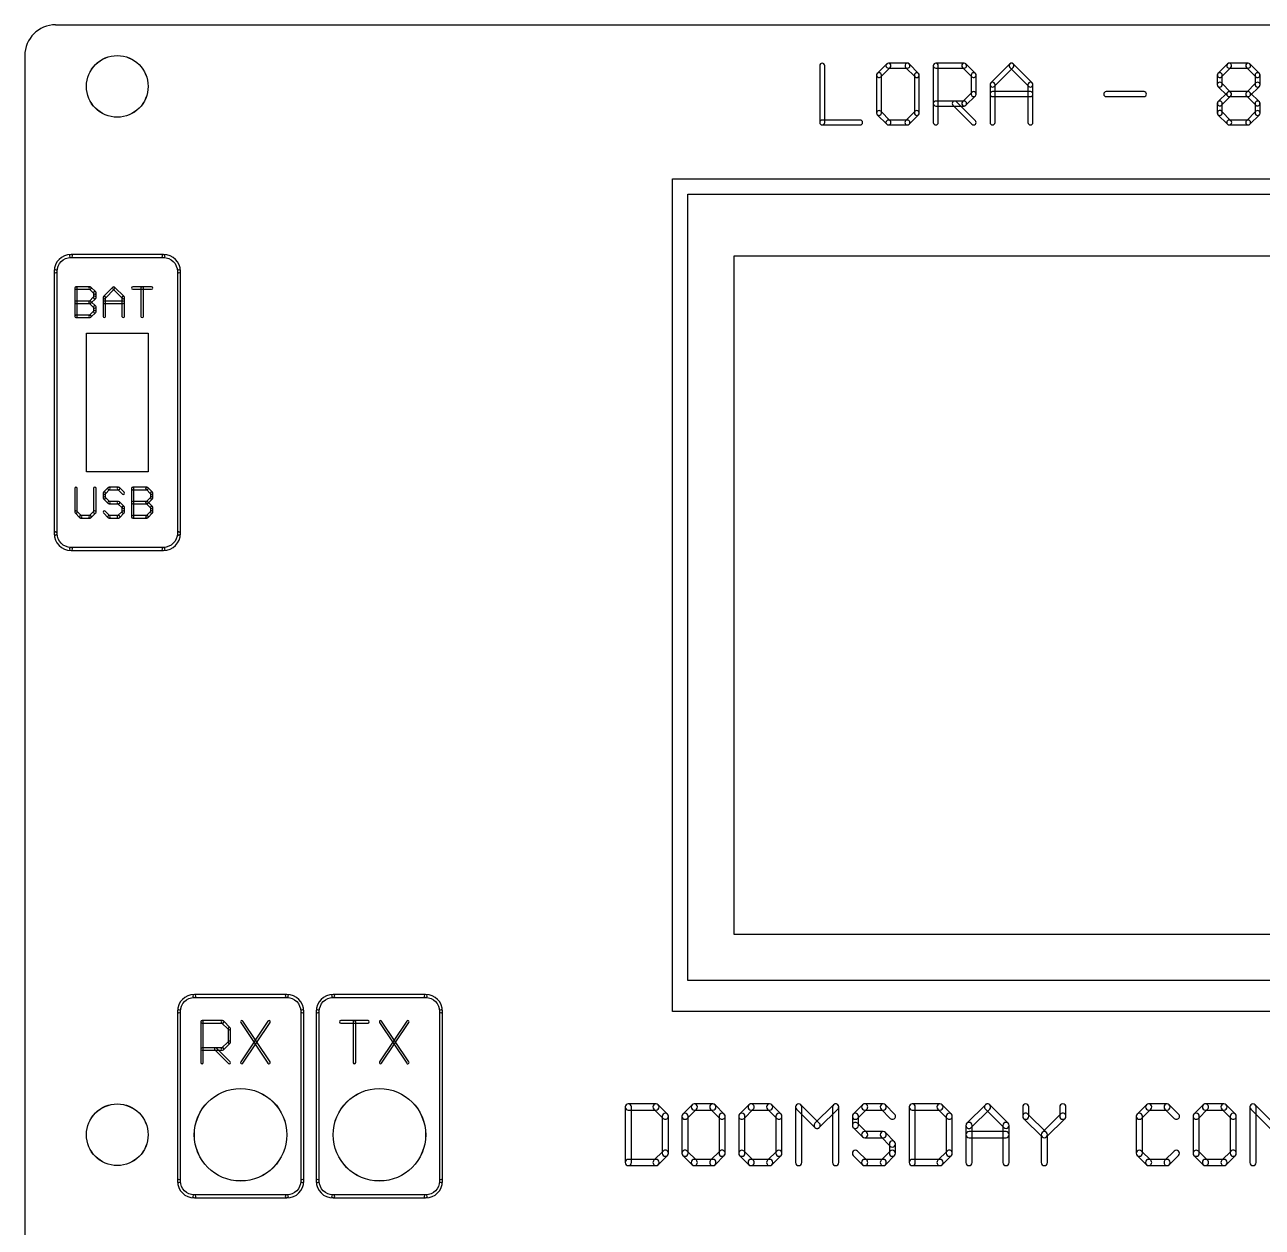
# Model space of a CAD drawing. Extents: x 1.9 to 101, y 1.3 to 100.3.
# Drawn here: x 1.9 to 52.9, y 50.8 to 100.3 of the extents above; entities that cross this region are included whole.
import ezdxf

# ---------------------------------------------------------------- set-up
doc = ezdxf.new("R2010")
doc.units = 0
doc.layers.add('20', color=7, linetype='CONTINUOUS')
doc.layers.add('25', color=6, linetype='CONTINUOUS')

msp = doc.modelspace()

# ---------------------------------------------------------------- linework, layer by layer
at = {"layer": '20'}
for p, q in [((3.175, 100.33), (99.695, 100.33)), ((1.905, 99.06), (1.905, 2.54)), ((29.21, 93.345), (73.025, 93.345)), ((29.21, 60.96), (29.21, 93.345)), ((4.445, 87.63), (6.985, 87.63)), ((4.445, 81.915), (4.445, 87.63)), ((6.985, 87.63), (6.985, 81.915)), ((6.985, 81.915), (4.445, 81.915)), ((73.025, 60.96), (29.21, 60.96))]:
    msp.add_line(p, q, dxfattribs=at)
for centre, radius in [((5.715, 97.79), 1.2713), ((5.715, 97.79), 1.2687), ((10.795, 54.61), 1.9063), ((10.795, 54.61), 1.9037), ((16.51, 54.61), 1.9063), ((16.51, 54.61), 1.9037), ((5.715, 54.61), 1.2713), ((5.715, 54.61), 1.2687)]:
    msp.add_circle(centre, radius, dxfattribs=at)
msp.add_arc((3.175, 99.06), 1.27, 90, 180, dxfattribs=at)
at = {"layer": '25'}
for p, q in [((28.575, 93.98), (74.295, 93.98)), ((28.575, 59.69), (28.575, 93.98)), ((31.115, 90.805), (66.04, 90.805)), ((31.115, 62.865), (31.115, 90.805)), ((66.04, 62.865), (31.115, 62.865)), ((74.295, 59.69), (28.575, 59.69))]:
    msp.add_line(p, q, dxfattribs=at)
for points in [[(34.6453, 98.6429), (34.6453, 96.3041, 1), (34.8485, 96.3041), (34.8485, 98.6429, 1)], [(37.4037, 98.7147), (37.0139, 98.3249, 1), (37.1575, 98.1813), (37.5473, 98.5711, 1)], [(38.2551, 98.7445), (37.4755, 98.7445, 1), (37.4755, 98.5413), (38.2551, 98.5413, 1)], [(38.7167, 98.3249), (38.3269, 98.7147, 1), (38.1833, 98.5711), (38.5731, 98.1813, 1)], [(39.5261, 96.3041), (39.5261, 98.6429, 1), (39.3229, 98.6429), (39.3229, 96.3041, 1)], [(39.4245, 98.5413), (40.5939, 98.5413, 1), (40.5939, 98.7445), (39.4245, 98.7445, 1)], [(40.5221, 98.5711), (40.9119, 98.1813, 1), (41.0555, 98.3249), (40.6657, 98.7147, 1)], [(41.8351, 97.7915), (42.6147, 98.5711, 1), (42.4711, 98.7147), (41.6915, 97.9351, 1)], [(42.4711, 98.5711), (43.2507, 97.7915, 1), (43.3943, 97.9351), (42.6147, 98.7147, 1)], [(51.1903, 98.1813), (51.5801, 98.5711, 1), (51.4364, 98.7147), (51.0466, 98.3249, 1)], [(51.5083, 98.5413), (52.2879, 98.5413, 1), (52.2879, 98.7445), (51.5083, 98.7445, 1)], [(52.216, 98.5711), (52.6058, 98.1813, 1), (52.7495, 98.3249), (52.3597, 98.7147, 1)], [(36.9841, 98.2531), (36.9841, 96.6939, 1), (37.1873, 96.6939), (37.1873, 98.2531, 1)], [(38.7465, 96.6939), (38.7465, 98.2531, 1), (38.5433, 98.2531), (38.5433, 96.6939, 1)], [(40.8821, 98.2531), (40.8821, 97.4735, 1), (41.0853, 97.4735), (41.0853, 98.2531, 1)], [(41.8649, 96.3041), (41.8649, 97.8633, 1), (41.6617, 97.8633), (41.6617, 96.3041, 1)], [(43.2209, 97.8633), (43.2209, 96.3041, 1), (43.4241, 96.3041), (43.4241, 97.8633, 1)], [(51.2201, 97.8633), (51.2201, 98.2531, 1), (51.0169, 98.2531), (51.0169, 97.8633, 1)], [(51.5801, 97.5453), (51.1903, 97.9351, 1), (51.0466, 97.7915), (51.4364, 97.4017, 1)], [(52.6058, 97.9351), (52.216, 97.5453, 1), (52.3597, 97.4017), (52.7495, 97.7915, 1)], [(52.5761, 98.2531), (52.5761, 97.8633, 1), (52.7793, 97.8633), (52.7793, 98.2531, 1)], [(40.9119, 97.5453), (40.5221, 97.1555, 1), (40.6657, 97.0119), (41.0555, 97.4017, 1)], [(41.7633, 97.3719), (43.3225, 97.3719, 1), (43.3225, 97.5751), (41.7633, 97.5751, 1)], [(46.4409, 97.3719), (48.0001, 97.3719, 1), (48.0001, 97.5751), (46.4409, 97.5751, 1)], [(51.1903, 97.0119), (51.5801, 97.4017, 1), (51.4364, 97.5453), (51.0466, 97.1555, 1)], [(51.5083, 97.3719), (52.2879, 97.3719, 1), (52.2879, 97.5751), (51.5083, 97.5751, 1)], [(52.216, 97.4017), (52.6058, 97.0119, 1), (52.7495, 97.1555), (52.3597, 97.5453, 1)], [(40.5939, 97.1853), (39.4245, 97.1853, 1), (39.4245, 96.9821), (40.5939, 96.9821, 1)], [(40.1323, 97.0119), (40.9119, 96.2323, 1), (41.0555, 96.3759), (40.2759, 97.1555, 1)], [(51.2201, 96.6939), (51.2201, 97.0837, 1), (51.0169, 97.0837), (51.0169, 96.6939, 1)], [(52.5761, 97.0837), (52.5761, 96.6939, 1), (52.7793, 96.6939), (52.7793, 97.0837, 1)], [(34.7469, 96.2025), (36.3061, 96.2025, 1), (36.3061, 96.4057), (34.7469, 96.4057, 1)], [(37.0139, 96.6221), (37.4037, 96.2323, 1), (37.5473, 96.3759), (37.1575, 96.7657, 1)], [(37.4755, 96.2025), (38.2551, 96.2025, 1), (38.2551, 96.4057), (37.4755, 96.4057, 1)], [(38.3269, 96.2323), (38.7167, 96.6221, 1), (38.5731, 96.7657), (38.1833, 96.3759, 1)], [(51.5801, 96.3759), (51.1903, 96.7657, 1), (51.0466, 96.6221), (51.4364, 96.2323, 1)], [(52.2879, 96.4057), (51.5083, 96.4057, 1), (51.5083, 96.2025), (52.2879, 96.2025, 1)], [(52.6058, 96.7657), (52.216, 96.3759, 1), (52.3597, 96.2323), (52.7495, 96.6221, 1)], [(3.81, 90.7415, 1), (3.81, 90.8685, 0.4142), (3.1115, 90.17, 1), (3.2385, 90.17, -0.4142)], [(7.62, 90.8685), (3.81, 90.8685, 1), (3.81, 90.7415), (7.62, 90.7415, 1)], [(8.1915, 90.17, 1), (8.3185, 90.17, 0.4142), (7.62, 90.8685, 1), (7.62, 90.7415, -0.4142)], [(3.1115, 90.17), (3.1115, 79.375, 1), (3.2385, 79.375), (3.2385, 90.17, 1)], [(8.3185, 79.375), (8.3185, 90.17, 1), (8.1915, 90.17), (8.1915, 79.375, 1)], [(4.0625, 88.3158), (4.0625, 89.4852, 1), (3.9609, 89.4852), (3.9609, 88.3158, 1)], [(4.0117, 89.4344), (4.5964, 89.4344, 1), (4.5964, 89.536), (4.0117, 89.536, 1)], [(4.5605, 89.4493), (4.7554, 89.2544, 1), (4.8272, 89.3262), (4.6323, 89.5211, 1)], [(4.7405, 89.2903), (4.7405, 89.0954, 1), (4.8421, 89.0954), (4.8421, 89.2903, 1)], [(5.217, 89.0595), (5.6068, 89.4493, 1), (5.535, 89.5211), (5.1452, 89.1313, 1)], [(5.535, 89.4493), (5.9248, 89.0595, 1), (5.9966, 89.1313), (5.6068, 89.5211, 1)], [(6.3505, 89.4344), (7.1301, 89.4344, 1), (7.1301, 89.536), (6.3505, 89.536, 1)], [(6.7911, 88.3158), (6.7911, 89.4852, 1), (6.6895, 89.4852), (6.6895, 88.3158, 1)], [(4.0117, 88.8497), (4.5964, 88.8497, 1), (4.5964, 88.9513), (4.0117, 88.9513, 1)], [(4.7554, 89.1313), (4.5605, 88.9364, 1), (4.6323, 88.8646), (4.8272, 89.0595, 1)], [(4.5605, 88.8646), (4.7554, 88.6697, 1), (4.8272, 88.7415), (4.6323, 88.9364, 1)], [(4.7405, 88.7056), (4.7405, 88.5107, 1), (4.8421, 88.5107), (4.8421, 88.7056, 1)], [(5.2319, 88.3158), (5.2319, 89.0954, 1), (5.1303, 89.0954), (5.1303, 88.3158, 1)], [(5.1811, 88.8497), (5.9607, 88.8497, 1), (5.9607, 88.9513), (5.1811, 88.9513, 1)], [(5.9099, 89.0954), (5.9099, 88.3158, 1), (6.0115, 88.3158), (6.0115, 89.0954, 1)], [(4.5964, 88.3666), (4.0117, 88.3666, 1), (4.0117, 88.265), (4.5964, 88.265, 1)], [(4.7554, 88.5466), (4.5605, 88.3517, 1), (4.6323, 88.2799), (4.8272, 88.4748, 1)], [(3.9609, 81.2302), (3.9609, 80.2557, 1), (4.0625, 80.2557), (4.0625, 81.2302, 1)], [(4.8421, 80.2557), (4.8421, 81.2302, 1), (4.7405, 81.2302), (4.7405, 80.2557, 1)], [(5.3401, 81.2661), (5.1452, 81.0712, 1), (5.217, 80.9994), (5.4119, 81.1943, 1)], [(5.1303, 81.0353), (5.1303, 80.8404, 1), (5.2319, 80.8404), (5.2319, 81.0353, 1)], [(5.7658, 81.281), (5.376, 81.281, 1), (5.376, 81.1794), (5.7658, 81.1794, 1)], [(5.9966, 81.0712), (5.8017, 81.2661, 1), (5.7299, 81.1943), (5.9248, 80.9994, 1)], [(6.4013, 80.0608), (6.4013, 81.2302, 1), (6.2997, 81.2302), (6.2997, 80.0608, 1)], [(6.3505, 81.1794), (6.9352, 81.1794, 1), (6.9352, 81.281), (6.3505, 81.281, 1)], [(6.8993, 81.1943), (7.0942, 80.9994, 1), (7.166, 81.0712), (6.9711, 81.2661, 1)], [(7.0793, 81.0353), (7.0793, 80.8404, 1), (7.1809, 80.8404), (7.1809, 81.0353, 1)], [(5.1452, 80.8045), (5.3401, 80.6096, 1), (5.4119, 80.6814), (5.217, 80.8763, 1)], [(5.376, 80.5947), (5.7658, 80.5947, 1), (5.7658, 80.6963), (5.376, 80.6963, 1)], [(5.7299, 80.6096), (5.9248, 80.4147, 1), (5.9966, 80.4865), (5.8017, 80.6814, 1)], [(6.3505, 80.5947), (6.9352, 80.5947, 1), (6.9352, 80.6963), (6.3505, 80.6963, 1)], [(7.0942, 80.8763), (6.8993, 80.6814, 1), (6.9711, 80.6096), (7.166, 80.8045, 1)], [(6.8993, 80.6096), (7.0942, 80.4147, 1), (7.166, 80.4865), (6.9711, 80.6814, 1)], [(3.9758, 80.2198), (4.1707, 80.0249, 1), (4.2425, 80.0967), (4.0476, 80.2916, 1)], [(4.2066, 80.01), (4.5964, 80.01, 1), (4.5964, 80.1116), (4.2066, 80.1116, 1)], [(4.6323, 80.0249), (4.8272, 80.2198, 1), (4.7554, 80.2916), (4.5605, 80.0967, 1)], [(5.4119, 80.0967), (5.217, 80.2916, 1), (5.1452, 80.2198), (5.3401, 80.0249, 1)], [(5.7658, 80.1116), (5.376, 80.1116, 1), (5.376, 80.01), (5.7658, 80.01, 1)], [(5.9248, 80.2916), (5.7299, 80.0967, 1), (5.8017, 80.0249), (5.9966, 80.2198, 1)], [(5.9099, 80.4506), (5.9099, 80.2557, 1), (6.0115, 80.2557), (6.0115, 80.4506, 1)], [(6.9352, 80.1116), (6.3505, 80.1116, 1), (6.3505, 80.01), (6.9352, 80.01, 1)], [(7.0942, 80.2916), (6.8993, 80.0967, 1), (6.9711, 80.0249), (7.166, 80.2198, 1)], [(7.0793, 80.4506), (7.0793, 80.2557, 1), (7.1809, 80.2557), (7.1809, 80.4506, 1)], [(3.2385, 79.375, 1), (3.1115, 79.375, 0.4142), (3.81, 78.6765, 1), (3.81, 78.8035, -0.4142)], [(7.62, 78.8035, 1), (7.62, 78.6765, 0.4142), (8.3185, 79.375, 1), (8.1915, 79.375, -0.4142)], [(3.81, 78.6765), (7.62, 78.6765, 1), (7.62, 78.8035), (3.81, 78.8035, 1)], [(8.89, 60.2615, 1), (8.89, 60.3885, 0.4142), (8.1915, 59.69, 1), (8.3185, 59.69, -0.4142)], [(12.7, 60.3885), (8.89, 60.3885, 1), (8.89, 60.2615), (12.7, 60.2615, 1)], [(13.2715, 59.69, 1), (13.3985, 59.69, 0.4142), (12.7, 60.3885, 1), (12.7, 60.2615, -0.4142)], [(14.605, 60.2615, 1), (14.605, 60.3885, 0.4142), (13.9065, 59.69, 1), (14.0335, 59.69, -0.4142)], [(18.415, 60.3885), (14.605, 60.3885, 1), (14.605, 60.2615), (18.415, 60.2615, 1)], [(18.9865, 59.69, 1), (19.1135, 59.69, 0.4142), (18.415, 60.3885, 1), (18.415, 60.2615, -0.4142)], [(8.1915, 59.69), (8.1915, 52.705, 1), (8.3185, 52.705), (8.3185, 59.69, 1)], [(13.3985, 52.705), (13.3985, 59.69, 1), (13.2715, 59.69), (13.2715, 52.705, 1)], [(13.9065, 59.69), (13.9065, 52.705, 1), (14.0335, 52.705), (14.0335, 59.69, 1)], [(19.1135, 52.705), (19.1135, 59.69, 1), (18.9865, 59.69), (18.9865, 52.705, 1)], [(9.2594, 57.5818), (9.2594, 59.2596, 1), (9.1578, 59.2596), (9.1578, 57.5818, 1)], [(9.2086, 59.2088), (10.0476, 59.2088, 1), (10.0476, 59.3104), (9.2086, 59.3104, 1)], [(10.0116, 59.2237), (10.2913, 58.9441, 1), (10.3631, 59.0159), (10.0835, 59.2956, 1)], [(10.8035, 59.2315), (11.9221, 57.5536, 1), (12.0066, 57.61), (10.8881, 59.2878, 1)], [(11.9221, 59.2878), (10.8035, 57.61, 1), (10.8881, 57.5536), (12.0066, 59.2315, 1)], [(14.9236, 59.2088), (16.0422, 59.2088, 1), (16.0422, 59.3104), (14.9236, 59.3104, 1)], [(15.5337, 57.5818), (15.5337, 59.2596, 1), (15.4321, 59.2596), (15.4321, 57.5818, 1)], [(16.5185, 59.2315), (17.6371, 57.5536, 1), (17.7216, 57.61), (16.6031, 59.2878, 1)], [(17.6371, 59.2878), (16.5185, 57.61, 1), (16.6031, 57.5536), (17.7216, 59.2315, 1)], [(10.2764, 58.98), (10.2764, 58.4207, 1), (10.378, 58.4207), (10.378, 58.98, 1)], [(10.0476, 58.1919), (9.2086, 58.1919, 1), (9.2086, 58.0903), (10.0476, 58.0903, 1)], [(9.732, 58.1052), (10.2913, 57.5459, 1), (10.3631, 57.6177), (9.8038, 58.177, 1)], [(10.2913, 58.4566), (10.0116, 58.177, 1), (10.0835, 58.1052), (10.3631, 58.3848, 1)], [(26.6324, 55.755), (26.6324, 53.467, 1), (26.8864, 53.467), (26.8864, 55.755, 1)], [(27.9034, 55.882), (26.7594, 55.882, 1), (26.7594, 55.628), (27.9034, 55.628, 1)], [(28.3745, 55.4634), (27.9932, 55.8448, 1), (27.8136, 55.6652), (28.1949, 55.2838, 1)], [(29.3897, 55.8448), (29.0084, 55.4634, 1), (29.188, 55.2838), (29.5693, 55.6652, 1)], [(30.2422, 55.882), (29.4795, 55.882, 1), (29.4795, 55.628), (30.2422, 55.628, 1)], [(30.7133, 55.4634), (30.332, 55.8448, 1), (30.1524, 55.6652), (30.5337, 55.2838, 1)], [(31.7285, 55.8448), (31.3472, 55.4634, 1), (31.5268, 55.2838), (31.9081, 55.6652, 1)], [(32.581, 55.882), (31.8183, 55.882, 1), (31.8183, 55.628), (32.581, 55.628, 1)], [(33.0521, 55.4634), (32.6708, 55.8448, 1), (32.4912, 55.6652), (32.8725, 55.2838, 1)], [(33.9028, 53.467), (33.9028, 55.755, 1), (33.6488, 55.755), (33.6488, 53.467, 1)], [(33.686, 55.6652), (34.4487, 54.9025, 1), (34.6283, 55.0821), (33.8656, 55.8448, 1)], [(34.6283, 54.9025), (35.3909, 55.6652, 1), (35.2113, 55.8448), (34.4487, 55.0821, 1)], [(35.1741, 55.755), (35.1741, 53.467, 1), (35.4281, 53.467), (35.4281, 55.755, 1)], [(36.4061, 55.8448), (36.0248, 55.4634, 1), (36.2044, 55.2838), (36.5857, 55.6652, 1)], [(37.2586, 55.882), (36.4959, 55.882, 1), (36.4959, 55.628), (37.2586, 55.628, 1)], [(37.7297, 55.4634), (37.3484, 55.8448, 1), (37.1688, 55.6652), (37.5501, 55.2838, 1)], [(38.3264, 55.755), (38.3264, 53.467, 1), (38.5804, 53.467), (38.5804, 55.755, 1)], [(39.5974, 55.882), (38.4534, 55.882, 1), (38.4534, 55.628), (39.5974, 55.628, 1)], [(40.0685, 55.4634), (39.6872, 55.8448, 1), (39.5076, 55.6652), (39.8889, 55.2838, 1)], [(40.882, 54.9025), (41.6446, 55.6652, 1), (41.465, 55.8448), (40.7024, 55.0821, 1)], [(41.465, 55.6652), (42.2277, 54.9025, 1), (42.4073, 55.0821), (41.6446, 55.8448, 1)], [(43.004, 55.755), (43.004, 55.3736, 1), (43.258, 55.3736), (43.258, 55.755, 1)], [(44.7833, 55.3736), (44.7833, 55.755, 1), (44.5293, 55.755), (44.5293, 55.3736, 1)], [(48.1001, 55.8448), (47.7188, 55.4634, 1), (47.8984, 55.2838), (48.2797, 55.6652, 1)], [(48.9526, 55.882), (48.1899, 55.882, 1), (48.1899, 55.628), (48.9526, 55.628, 1)], [(49.4237, 55.4634), (49.0424, 55.8448, 1), (48.8628, 55.6652), (49.2441, 55.2838, 1)], [(50.4389, 55.8448), (50.0576, 55.4634, 1), (50.2372, 55.2838), (50.6185, 55.6652, 1)], [(51.2914, 55.882), (50.5287, 55.882, 1), (50.5287, 55.628), (51.2914, 55.628, 1)], [(51.7625, 55.4634), (51.3812, 55.8448, 1), (51.2016, 55.6652), (51.5829, 55.2838, 1)], [(52.6132, 53.467), (52.6132, 55.755, 1), (52.3592, 55.755), (52.3592, 53.467, 1)], [(52.3964, 55.6652), (53.159, 54.9025, 1), (53.3386, 55.0821), (52.576, 55.8448, 1)], [(28.4117, 53.8483), (28.4117, 55.3736, 1), (28.1577, 55.3736), (28.1577, 53.8483, 1)], [(28.9712, 55.3736), (28.9712, 53.8483, 1), (29.2252, 53.8483), (29.2252, 55.3736, 1)], [(30.7505, 53.8483), (30.7505, 55.3736, 1), (30.4965, 55.3736), (30.4965, 53.8483, 1)], [(31.31, 55.3736), (31.31, 53.8483, 1), (31.564, 53.8483), (31.564, 55.3736, 1)], [(33.0893, 53.8483), (33.0893, 55.3736, 1), (32.8353, 55.3736), (32.8353, 53.8483, 1)], [(35.9876, 55.3736), (35.9876, 54.9923, 1), (36.2416, 54.9923), (36.2416, 55.3736, 1)], [(36.0248, 54.9025), (36.4061, 54.5212, 1), (36.5857, 54.7008), (36.2044, 55.0821, 1)], [(40.1057, 53.8483), (40.1057, 55.3736, 1), (39.8517, 55.3736), (39.8517, 53.8483, 1)], [(40.9192, 53.467), (40.9192, 54.9923, 1), (40.6652, 54.9923), (40.6652, 53.467, 1)], [(42.1905, 54.9923), (42.1905, 53.467, 1), (42.4445, 53.467), (42.4445, 54.9923, 1)], [(43.0412, 55.2838), (43.8038, 54.5212, 1), (43.9834, 54.7008), (43.2208, 55.4634, 1)], [(43.9834, 54.5212), (44.7461, 55.2838, 1), (44.5665, 55.4634), (43.8038, 54.7008, 1)], [(47.6816, 55.3736), (47.6816, 53.8483, 1), (47.9356, 53.8483), (47.9356, 55.3736, 1)], [(50.0204, 55.3736), (50.0204, 53.8483, 1), (50.2744, 53.8483), (50.2744, 55.3736, 1)], [(51.7997, 53.8483), (51.7997, 55.3736, 1), (51.5457, 55.3736), (51.5457, 53.8483, 1)], [(36.4959, 54.484), (37.2586, 54.484, 1), (37.2586, 54.738), (36.4959, 54.738, 1)], [(37.1688, 54.5212), (37.5501, 54.1398, 1), (37.7297, 54.3195), (37.3484, 54.7008, 1)], [(40.7922, 54.484), (42.3175, 54.484, 1), (42.3175, 54.738), (40.7922, 54.738, 1)], [(43.7666, 54.611), (43.7666, 53.467, 1), (44.0206, 53.467), (44.0206, 54.611, 1)], [(37.5129, 54.2296), (37.5129, 53.8483, 1), (37.7669, 53.8483), (37.7669, 54.2296, 1)], [(26.7594, 53.34), (27.9034, 53.34, 1), (27.9034, 53.594), (26.7594, 53.594, 1)], [(27.9932, 53.3772), (28.3745, 53.7585, 1), (28.1949, 53.9381), (27.8136, 53.5568, 1)], [(29.0084, 53.7585), (29.3897, 53.3772, 1), (29.5693, 53.5568), (29.188, 53.9381, 1)], [(29.4795, 53.34), (30.2422, 53.34, 1), (30.2422, 53.594), (29.4795, 53.594, 1)], [(30.332, 53.3772), (30.7133, 53.7585, 1), (30.5337, 53.9381), (30.1524, 53.5568, 1)], [(31.3472, 53.7585), (31.7285, 53.3772, 1), (31.9081, 53.5568), (31.5268, 53.9381, 1)], [(31.8183, 53.34), (32.581, 53.34, 1), (32.581, 53.594), (31.8183, 53.594, 1)], [(32.6708, 53.3772), (33.0521, 53.7585, 1), (32.8725, 53.9381), (32.4912, 53.5568, 1)], [(36.5857, 53.5568), (36.2044, 53.9381, 1), (36.0248, 53.7585), (36.4061, 53.3772, 1)], [(37.2586, 53.594), (36.4959, 53.594, 1), (36.4959, 53.34), (37.2586, 53.34, 1)], [(37.5501, 53.9381), (37.1688, 53.5568, 1), (37.3484, 53.3772), (37.7297, 53.7585, 1)], [(38.4534, 53.34), (39.5974, 53.34, 1), (39.5974, 53.594), (38.4534, 53.594, 1)], [(39.6872, 53.3772), (40.0685, 53.7585, 1), (39.8889, 53.9381), (39.5076, 53.5568, 1)], [(47.7188, 53.7585), (48.1001, 53.3772, 1), (48.2797, 53.5568), (47.8984, 53.9381, 1)], [(48.1899, 53.34), (48.9526, 53.34, 1), (48.9526, 53.594), (48.1899, 53.594, 1)], [(49.0424, 53.3772), (49.4237, 53.7585, 1), (49.2441, 53.9381), (48.8628, 53.5568, 1)], [(50.0576, 53.7585), (50.4389, 53.3772, 1), (50.6185, 53.5568), (50.2372, 53.9381, 1)], [(50.5287, 53.34), (51.2914, 53.34, 1), (51.2914, 53.594), (50.5287, 53.594, 1)], [(51.3812, 53.3772), (51.7625, 53.7585, 1), (51.5829, 53.9381), (51.2016, 53.5568, 1)], [(8.3185, 52.705, 1), (8.1915, 52.705, 0.4142), (8.89, 52.0065, 1), (8.89, 52.1335, -0.4142)], [(12.7, 52.1335, 1), (12.7, 52.0065, 0.4142), (13.3985, 52.705, 1), (13.2715, 52.705, -0.4142)], [(14.0335, 52.705, 1), (13.9065, 52.705, 0.4142), (14.605, 52.0065, 1), (14.605, 52.1335, -0.4142)], [(18.415, 52.1335, 1), (18.415, 52.0065, 0.4142), (19.1135, 52.705, 1), (18.9865, 52.705, -0.4142)], [(8.89, 52.0065), (12.7, 52.0065, 1), (12.7, 52.1335), (8.89, 52.1335, 1)], [(14.605, 52.0065), (18.415, 52.0065, 1), (18.415, 52.1335), (14.605, 52.1335, 1)]]:
    msp.add_lwpolyline(points, format="xyb", close=True, dxfattribs=at)

doc.saveas('drawing.dxf')
